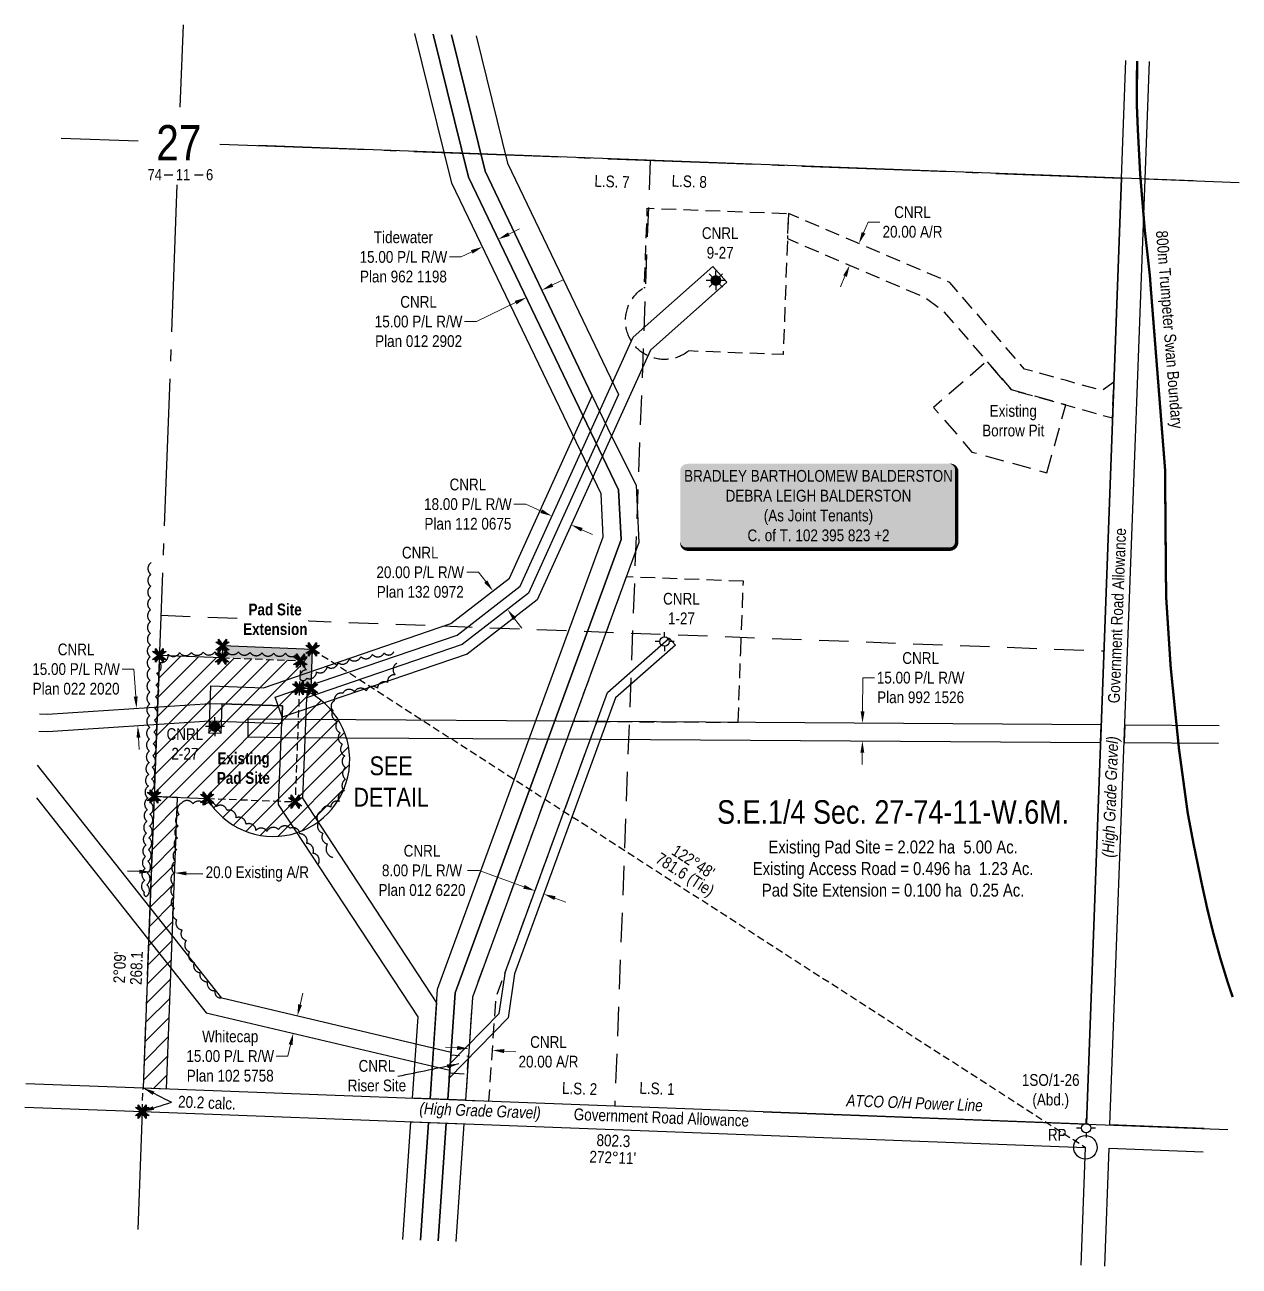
# Model space of a CAD drawing. Extents: x 334629 to 338577, y 6145829 to 6148665.
# Drawn here: x 335232 to 336264, y 6145843 to 6146898 of the extents above; entities that cross this region are included whole.
import ezdxf
from ezdxf.enums import TextEntityAlignment as Align

# ---------------------------------------------------------------- set-up
doc = ezdxf.new("R2010")
doc.units = 0
doc.header["$LTSCALE"] = 5
doc.header["$PDSIZE"] = 0.5
for name, pattern in [('0', [1, 1, 0]), ('DASHDOT2', [12.7, 6.35, -3.175, 0, -3.175]), ('foc-ACCESSROAD', [3.75, 2.5, -1.25]), ('foc-LSD', [8, 5, -3]), ('foc-QUARTERLINE', [33, 25, -3, 2, -3]), ('foc-TIELINE', [1.875, 1.25, -0.625]), ('foc-TRAV', [1.875, 1.25, -0.625]), ('HIDDEN2', [4.7625, 3.175, -1.5875])]:
    doc.linetypes.add(name, pattern=pattern)
doc.layers.get('Defpoints').update_dxf_attribs({"color": 9})
for name, color, linetype in [('10', 1, 'Continuous'), ('35', 37, 'Continuous'), ('9', 3, 'Continuous'), ('AS-FENCE', 48, 'foc-FENCE'), ('AS-OWNER', 7, 'Continuous'), ('AS-POWER', 104, 'foc-POWER'), ('AS-WILDLIFE', 131, 'DASHDOT2'), ('C-AR', 13, 'foc-ACCESSROAD'), ('C-RW', 13, 'Continuous'), ('C-SYMBOL', 7, 'Continuous'), ('C-WS', 13, 'foc-ACCESSROAD'), ('C-WS-S', 13, 'Continuous'), ('DETAIL-T', 7, 'Continuous'), ('F-RW', 190, 'Continuous'), ('F-WS-S', 190, 'Continuous'), ('L-AREAREQUIRED', 7, 'Continuous'), ('L-BD', 7, 'Continuous'), ('L-BD1', 253, 'Continuous'), ('L-MON', 1, 'Continuous'), ('L-ROAD-T', 7, 'Continuous'), ('L-SEC', 7, 'Continuous'), ('L-SECLBL', 7, 'Continuous'), ('L-SECQ', 8, 'foc-QUARTERLINE'), ('L-SECTION-LSD', 7, 'foc-LSD'), ('L-TIE', 7, 'foc-TIELINE'), ('P-PROPOSED', 10, 'Continuous'), ('P-PROPOSED-EXISTING-H', 59, 'Continuous'), ('P-PROPOSED-H', 21, 'Continuous'), ('P-TRAV', 4, 'foc-TRAV'), ('P-TXT', 4, 'Continuous'), ('T-BUSH', 110, '0'), ('T-EXISTING TFA', 220, 'HIDDEN2'), ('T-EXISTING TFA-T', 220, 'Continuous')]:
    doc.layers.add(name, color=color, linetype=linetype)
for name, color, linetype, lineweight in [('C-AR-T', 13, 'Continuous', 9), ('C-RW-T', 13, 'Continuous', 9), ('C-WS-T', 13, 'Continuous', 9), ('F-RW-T', 190, 'Continuous', 9), ('F-WS-T', 190, 'Continuous', 9), ('T-TEXT', 48, 'Continuous', 18)]:
    doc.layers.add(name, color=color, linetype=linetype, lineweight=lineweight)
doc.styles.add('100L', font='ARIALN.TTF', dxfattribs={"height": 11})
doc.styles.add('175L', font='ARIALN.TTF', dxfattribs={"height": 20})
doc.styles.add('240', font='ARIALN.TTF', dxfattribs={"height": 30})
doc.styles.add('80', font='ARIALN.TTF', dxfattribs={"height": 10})
doc.styles.add('80CG', font='ARIALN.TTF', dxfattribs={"height": 10})
doc.styles.add('80L', font='ARIALN.TTF', dxfattribs={"height": 10})
doc.styles.add('80LS', font='ARIALNI.TTF', dxfattribs={"height": 10})
doc.styles.add('foc-LtypeFont', font='ARIALN.TTF', dxfattribs={"height": 7.35})
doc.styles.add('SIMPLEX', font='ARIALN.TTF')
doc.linetypes.add('foc-FENCE', pattern='A,10,-1,["X",foc-LtypeFont,S=0.2,R=0,X=-0.625,Y=-0.75],-1.24', length=12.24)
doc.linetypes.add('foc-POWER', pattern='A,6,-1,["P",foc-LtypeFont,S=0.2,R=0,X=-0.625,Y=-0.75],-1.24,4', length=12.24)
doc.linetypes.add('foc-POWER-NOLINE', pattern='A,0,-4,["P",foc-LtypeFont,S=0.2,R=0,X=-0.625,Y=-0.75],-8.24', length=12.24)
doc.dimstyles.new('Compass 5 000', dxfattribs={"dimscale": 5, "dimtxt": 9, "dimasz": 2, "dimexe": 0.2, "dimexo": 0.0625, "dimgap": 0.5, "dimtad": 0, "dimtih": 1, "dimtoh": 1, "dimzin": 0, "dimdsep": 46, "dimtxsty": '80CG', "dimcen": 0.1, "dimse1": 1, "dimse2": 1, "dimclrd": 256, "dimclrt": 256, "dimaunit": 1, "dimadec": 4, "dimazin": 0, "dimtfac": 0.06, "dimtofl": 0, "dimtmove": 0, "dimatfit": 1, "dimfxl": 0.2, "dimtolj": 1, "dimtzin": 0, "dimlwd": -1, "dimarcsym": 0})

# ---------------------------------------------------------------- blocks, each defined once
blk = doc.blocks.new('L-SECLBL')
at = {"layer": '9', "color": 7}
for p, q in [((-5.1, -27.8), (-12.3, -27.8)), ((20.7, -27.8), (13.5, -27.8))]:
    blk.add_line(p, q, dxfattribs=at)
at = {"layer": '10', "color": 2, "style": 'SIMPLEX'}
blk.add_attdef('SEC', text='', height=30, dxfattribs=at).set_placement((0, 0), align=Align.MIDDLE)
at = {"layer": '10', "color": 5, "style": '80L'}
blk.add_attdef('TWP', text='', height=9.5, dxfattribs=at).set_placement((-14.4, -27.4), align=Align.MIDDLE_RIGHT)
blk.add_attdef('RGE', text='', height=9.5, dxfattribs=at).set_placement((3.6, -27.4), align=Align.MIDDLE_CENTER)
blk.add_attdef('MER', text='', height=9.5, dxfattribs=at).set_placement((23.2, -27.4), align=Align.MIDDLE_LEFT)
blk = doc.blocks.new('*D369')
at = {"layer": 'Defpoints', "color": 0, "transparency": 16777216}
for p in [(335340, 6146203.9), (335360, 6146203.2), (335359, 6146177.3)]:
    blk.add_point(p, dxfattribs=at)
at = {"layer": 'P-TXT', "transparency": 16777216}
for p, q in [((335329, 6146178.4), (335319, 6146178.8)), ((335369, 6146176.9), (335383, 6146176.4))]:
    blk.add_line(p, q, dxfattribs=at)
for points in [[(335329.1, 6146180.1), (335328.9, 6146176.7), (335339, 6146178)], [(335369, 6146178.6), (335368.9, 6146175.2), (335359, 6146177.3)]]:
    blk.add_solid(points, dxfattribs=at)
at = {"layer": 'P-TXT', "transparency": 16777216, "insert": (335429.2, 6146176.4), "char_height": 10, "attachment_point": 5, "style": '80CG'}
blk.add_mtext('\\A1;20.0 Existing A/R', dxfattribs=at)
blk = doc.blocks.new('*D370')
at = {"layer": 'C-AR-T', "transparency": 16777216}
for p, q in [((335599.1, 6146028.6), (335589.2, 6146029.3)), ((335639, 6146025.9), (335649, 6146025.2))]:
    blk.add_line(p, q, dxfattribs=at)
for points in [[(335599.2, 6146030.3), (335599, 6146026.9), (335609.1, 6146027.9)], [(335639.2, 6146027.6), (335638.9, 6146024.2), (335629.1, 6146026.6)]]:
    blk.add_solid(points, dxfattribs=at)
at = {"layer": 'Defpoints', "color": 0, "transparency": 16777216}
for p in [(335629.1, 6146026.6), (335608.2, 6146015.3), (335628.2, 6146013.9)]:
    blk.add_point(p, dxfattribs=at)
at = {"layer": 'C-AR-T', "transparency": 16777216, "insert": (335676.7, 6146025.2), "char_height": 10, "attachment_point": 5, "style": '80CG'}
blk.add_mtext('\\A1;CNRL\\P20.00 A/R', dxfattribs=at)
blk = doc.blocks.new('*D371')
at = {"layer": 'C-RW-T', "transparency": 16777216}
for p, q in [((335943.7, 6146314.5), (335943.9, 6146343.2)), ((335943.9, 6146343.2), (335953.9, 6146343.2)), ((335943.4, 6146279.5), (335943.4, 6146269.5))]:
    blk.add_line(p, q, dxfattribs=at)
for points in [[(335942, 6146314.6), (335945.3, 6146314.5), (335943.6, 6146304.5)], [(335941.8, 6146279.5), (335945.1, 6146279.5), (335943.5, 6146289.5)]]:
    blk.add_solid(points, dxfattribs=at)
at = {"layer": 'Defpoints', "color": 0, "transparency": 16777216}
for p in [(335905.2, 6146304.8), (335943.6, 6146304.5), (335905.1, 6146289.8)]:
    blk.add_point(p, dxfattribs=at)
at = {"layer": 'C-RW-T', "transparency": 16777216, "insert": (335993, 6146343.2), "char_height": 10, "attachment_point": 5, "style": '80CG'}
blk.add_mtext('\\A1;CNRL\\P15.00 P/L R/W\\PPlan 992 1526', dxfattribs=at)
blk = doc.blocks.new('*D372')
at = {"layer": 'C-RW-T', "transparency": 16777216}
for p, q in [((335617.9, 6146179.4), (335607.9, 6146179.4)), ((335655.8, 6146165.5), (335617.9, 6146179.4)), ((335682.1, 6146155.9), (335691.5, 6146152.5))]:
    blk.add_line(p, q, dxfattribs=at)
for points in [[(335656.4, 6146167.1), (335655.3, 6146163.9), (335665.2, 6146162.1)], [(335682.7, 6146157.5), (335681.6, 6146154.3), (335672.7, 6146159.3)]]:
    blk.add_solid(points, dxfattribs=at)
at = {"layer": 'Defpoints', "color": 0, "transparency": 16777216}
for p in [(335670.6, 6146176.6), (335678.1, 6146173.9), (335672.7, 6146159.3)]:
    blk.add_point(p, dxfattribs=at)
at = {"layer": 'C-RW-T', "transparency": 16777216, "insert": (335569.2, 6146179.4), "char_height": 10, "attachment_point": 5, "style": '80CG'}
blk.add_mtext('\\A1;CNRL\\P8.00 P/L R/W\\PPlan 012 6220', dxfattribs=at)
blk = doc.blocks.new('*D373')
at = {"layer": 'C-RW-T', "transparency": 16777216}
for p, q in [((335680.1, 6146677), (335689.1, 6146681.3)), ((335648.8, 6146662), (335615.4, 6146645.9)), ((335615.4, 6146645.9), (335605.4, 6146645.9))]:
    blk.add_line(p, q, dxfattribs=at)
for points in [[(335679.4, 6146678.5), (335680.8, 6146675.5), (335671.1, 6146672.6)], [(335648.1, 6146663.5), (335649.6, 6146660.5), (335657.9, 6146666.3)]]:
    blk.add_solid(points, dxfattribs=at)
at = {"layer": 'Defpoints', "color": 0, "transparency": 16777216}
for p in [(335657.9, 6146666.3), (335662.2, 6146657.2), (335675.4, 6146663.6)]:
    blk.add_point(p, dxfattribs=at)
at = {"layer": 'C-RW-T', "transparency": 16777216, "insert": (335566.3, 6146645.9), "char_height": 10, "attachment_point": 5, "style": '80CG'}
blk.add_mtext('\\A1;CNRL\\P15.00 P/L R/W\\PPlan 012 2902', dxfattribs=at)
blk = doc.blocks.new('*D374')
at = {"layer": 'C-RW-T', "transparency": 16777216}
for p, q in [((335617.3, 6146432.8), (335607.3, 6146432.8)), ((335623.4, 6146424.9), (335617.3, 6146432.8)), ((335647.9, 6146393.3), (335654, 6146385.4))]:
    blk.add_line(p, q, dxfattribs=at)
for points in [[(335624.7, 6146425.9), (335622.1, 6146423.9), (335629.5, 6146417)], [(335649.2, 6146394.3), (335646.6, 6146392.3), (335641.8, 6146401.2)]]:
    blk.add_solid(points, dxfattribs=at)
at = {"layer": 'Defpoints', "color": 0, "transparency": 16777216}
for p in [(335629.5, 6146417), (335631, 6146418.1), (335643.3, 6146402.3)]:
    blk.add_point(p, dxfattribs=at)
at = {"layer": 'C-RW-T', "transparency": 16777216, "insert": (335567.7, 6146432.8), "char_height": 10, "attachment_point": 5, "style": '80CG'}
blk.add_mtext('\\A1;CNRL\\P20.00 P/L R/W\\PPlan 132 0972', dxfattribs=at)
blk = doc.blocks.new('*D375')
at = {"layer": 'C-RW-T', "transparency": 16777216}
for p, q in [((335657.3, 6146490.7), (335647.3, 6146490.7)), ((335670.5, 6146484.7), (335657.3, 6146490.7)), ((335705.1, 6146469), (335714.2, 6146464.9))]:
    blk.add_line(p, q, dxfattribs=at)
for points in [[(335671.2, 6146486.3), (335669.8, 6146483.2), (335679.6, 6146480.6)], [(335705.8, 6146470.5), (335704.4, 6146467.5), (335696, 6146473.2)]]:
    blk.add_solid(points, dxfattribs=at)
at = {"layer": 'Defpoints', "color": 0, "transparency": 16777216}
for p in [(335683.1, 6146488.4), (335679.6, 6146480.6), (335699.5, 6146481)]:
    blk.add_point(p, dxfattribs=at)
at = {"layer": 'C-RW-T', "transparency": 16777216, "insert": (335608.2, 6146490.7), "char_height": 10, "attachment_point": 5, "style": '80CG'}
blk.add_mtext('\\A1;CNRL\\P18.00 P/L R/W\\PPlan 112 0675', dxfattribs=at)
blk = doc.blocks.new('*D376')
at = {"layer": 'Defpoints', "color": 0, "transparency": 16777216}
for p in [(335433.8, 6146062.5), (335430.4, 6146048), (335459.8, 6146041.1)]:
    blk.add_point(p, dxfattribs=at)
at = {"layer": 'F-RW-T', "transparency": 16777216}
for p, q in [((335465.6, 6146065.3), (335467.8, 6146075.1)), ((335457.5, 6146031.3), (335455.2, 6146021.6)), ((335455.2, 6146021.6), (335445.2, 6146021.6))]:
    blk.add_line(p, q, dxfattribs=at)
for points in [[(335463.9, 6146065.7), (335467.2, 6146065), (335463.3, 6146055.6)], [(335455.9, 6146031.7), (335459.2, 6146031), (335459.8, 6146041.1)]]:
    blk.add_solid(points, dxfattribs=at)
at = {"layer": 'F-RW-T', "transparency": 16777216, "insert": (335406.2, 6146021.6), "char_height": 10, "attachment_point": 5, "style": '80CG'}
blk.add_mtext('\\A1;Whitecap\\P15.00 P/L R/W\\PPlan 102 5758', dxfattribs=at)
blk = doc.blocks.new('*D377')
at = {"layer": 'Defpoints', "color": 0, "transparency": 16777216}
for p in [(335614.4, 6146722), (335628, 6146728.5), (335620.5, 6146709.4)]:
    blk.add_point(p, dxfattribs=at)
at = {"layer": 'F-RW-T', "transparency": 16777216}
for p, q in [((335643, 6146720.2), (335652, 6146724.6)), ((335602.5, 6146700.8), (335592.5, 6146700.8)), ((335611.5, 6146705.1), (335602.5, 6146700.8))]:
    blk.add_line(p, q, dxfattribs=at)
for points in [[(335642.3, 6146721.7), (335643.8, 6146718.7), (335634, 6146715.9)], [(335610.8, 6146706.6), (335612.2, 6146703.6), (335620.5, 6146709.4)]]:
    blk.add_solid(points, dxfattribs=at)
at = {"layer": 'F-RW-T', "transparency": 16777216, "insert": (335553.4, 6146700.8), "char_height": 10, "attachment_point": 5, "style": '80CG'}
blk.add_mtext('\\A1;Tidewater\\P15.00 P/L R/W\\PPlan 962 1198', dxfattribs=at)
blk = doc.blocks.new('*U368')
h = blk.add_hatch(color=59)
edge = h.paths.add_edge_path()
edge.add_line((-111.5, -37), (111.5, -37))
edge.add_arc((111.5, -31), 6, 270, 360)
edge.add_line((117.5, -31), (117.5, 29.5))
edge.add_arc((111.5, 29.5), 6, 0, 90)
edge.add_line((111.5, 35.5), (-111.5, 35.5))
edge.add_arc((-111.5, 29.5), 6, 90, 180)
edge.add_line((-117.5, 29.5), (-117.5, -31))
edge.add_arc((-111.5, -31), 6, 180, 270)
at = {"color": 1, "flags": 128}
blk.add_lwpolyline([(-111.5, -37, 3, 3, 0), (111.5, -37, 3, 3, 0.414214), (117.5, -31, 3, 3, 0), (117.5, 29.5, 3, 0, 0.414214), (111.5, 35.5, 0, 0, 0), (-111.5, 35.5, 0, 0, 0.414214), (-117.5, 29.5, 0, 0, 0), (-117.5, -31, 0, 3, 0.414214)], format="xyseb", close=True, dxfattribs=at)
blk.add_lwpolyline([(-73.2, -18, 0, 7.5, 0), (0, 0, 0, 0, 0)], format="xyseb", dxfattribs=at)
at = {"color": 1, "style": '80'}
blk.add_attdef('ENTER_TEXT_001', (-36, -5), '', height=10, dxfattribs=at)
blk = doc.blocks.new('Gabd')
for p, q in [((-0.81, 0), (-1.62, 0)), ((0, 0.81), (0, 1.62)), ((1.62, 0), (0.81, 0)), ((0, -0.81), (0, -1.62))]:
    blk.add_line(p, q)
blk.add_circle((0, 0), 0.8)
blk = doc.blocks.new('GAS')
h = blk.add_hatch(color=255)
h.dxf.hatch_style = 1
edge = h.paths.add_edge_path()
edge.add_arc((0, 0), 0.9, 0, 360)
for p, q in [((-0.81, 0), (-1.62, 0)), ((-0.57, 0.57), (-1.14, 1.14)), ((0, 0.81), (0, 1.62)), ((0.57, 0.57), (1.14, 1.14)), ((1.62, 0), (0.81, 0)), ((-0.57, -0.57), (-1.14, -1.14)), ((0, -0.81), (0, -1.62)), ((1.14, -1.14), (0.57, -0.57))]:
    blk.add_line(p, q)
blk.add_circle((0, 0), 0.8)
blk = doc.blocks.new('*D378')
at = {"layer": 'C-RW-T', "transparency": 16777216}
for p, q in [((335324.3, 6146350.5), (335314.3, 6146350.5)), ((335325.9, 6146327.2), (335324.3, 6146350.5)), ((335328.2, 6146292.3), (335328.9, 6146282.3))]:
    blk.add_line(p, q, dxfattribs=at)
for points in [[(335327.5, 6146327.3), (335324.2, 6146327.1), (335326.6, 6146317.2)], [(335329.9, 6146292.4), (335326.6, 6146292.2), (335327.6, 6146302.2)]]:
    blk.add_solid(points, dxfattribs=at)
at = {"layer": 'Defpoints', "color": 0, "transparency": 16777216}
for p in [(335362.9, 6146319.7), (335326.6, 6146317.2), (335363.9, 6146304.7)]:
    blk.add_point(p, dxfattribs=at)
at = {"layer": 'C-RW-T', "transparency": 16777216, "insert": (335275.2, 6146350.5), "char_height": 10, "attachment_point": 5, "style": '80CG'}
blk.add_mtext('\\A1;CNRL\\P15.00 P/L R/W\\PPlan 022 2020', dxfattribs=at)
blk = doc.blocks.new('*D379')
at = {"layer": 'C-AR-T', "transparency": 16777216}
for p, q in [((335944.5, 6146721.3), (335948.4, 6146730.5)), ((335948.4, 6146730.5), (335958.4, 6146730.5)), ((335928.7, 6146684.6), (335924.8, 6146675.4))]:
    blk.add_line(p, q, dxfattribs=at)
for points in [[(335942.9, 6146722), (335946, 6146720.7), (335940.5, 6146712.2)], [(335927.2, 6146685.2), (335930.3, 6146683.9), (335932.7, 6146693.8)]]:
    blk.add_solid(points, dxfattribs=at)
at = {"layer": 'Defpoints', "color": 0, "transparency": 16777216}
for p in [(335940.5, 6146712.2), (335945.5, 6146710), (335937.6, 6146691.6)]:
    blk.add_point(p, dxfattribs=at)
at = {"layer": 'C-AR-T', "transparency": 16777216, "insert": (335986.1, 6146730.5), "char_height": 10, "attachment_point": 5, "style": '80CG'}
blk.add_mtext('\\A1;CNRL\\P20.00 A/R', dxfattribs=at)
blk = doc.blocks.new('TEMP')
h = blk.add_hatch(color=255)
h.dxf.hatch_style = 1
h.paths.add_polyline_path([(0, 0.25), (-0.67, 1.15), (-0.67, 0.67), (-1.15, 0.67), (-0.25, 0), (-1.15, -0.67), (-0.67, -0.67), (-0.67, -1.15), (0, -0.25), (0.67, -1.15), (0.67, -0.67), (1.15, -0.67), (0.25, 0), (1.15, 0.67), (0.67, 0.67), (0.67, 1.15)])
h.paths.add_polyline_path([(0.57, 0.85), (0.57, 0.57), (0.85, 0.57), (0.08, 0), (0.85, -0.57), (0.57, -0.57), (0.57, -0.85), (0, -0.08), (-0.57, -0.85), (-0.57, -0.57), (-0.85, -0.57), (-0.08, 0), (-0.85, 0.57), (-0.57, 0.57), (-0.57, 0.85), (0, 0.08)], flags=16)
h = blk.add_hatch(color=1)
h.dxf.hatch_style = 1
h.paths.add_polyline_path([(0, 0.08), (-0.57, 0.85), (-0.57, 0.57), (-0.85, 0.57), (-0.08, 0), (-0.85, -0.57), (-0.57, -0.57), (-0.57, -0.85), (0, -0.08), (0.57, -0.85), (0.57, -0.57), (0.85, -0.57), (0.08, 0), (0.85, 0.57), (0.57, 0.57), (0.57, 0.85)])
at = {"color": 1}
for p, q in [((-0.08, 0), (0.08, 0)), ((0, 0.08), (0, -0.08))]:
    blk.add_line(p, q, dxfattribs=at)
at = {"color": 255, "flags": 128}
blk.add_lwpolyline([(-0.25, 0), (-1.15, 0.67), (-0.67, 0.67), (-0.67, 1.15), (0, 0.25), (0.67, 1.15), (0.67, 0.67), (1.15, 0.67), (0.25, 0), (1.15, -0.67), (0.67, -0.67), (0.67, -1.15), (0, -0.25), (-0.67, -1.15), (-0.67, -0.67), (-1.15, -0.67)], close=True, dxfattribs=at)
at = {"color": 1, "flags": 128}
blk.add_lwpolyline([(-0.08, 0), (-0.85, 0.57), (-0.57, 0.57), (-0.57, 0.85), (0, 0.08), (0.57, 0.85), (0.57, 0.57), (0.85, 0.57), (0.08, 0), (0.85, -0.57), (0.57, -0.57), (0.57, -0.85), (0, -0.08), (-0.57, -0.85), (-0.57, -0.57), (-0.85, -0.57)], close=True, dxfattribs=at)

msp = doc.modelspace()

# ---------------------------------------------------------------- hatches: boundary and pattern name
at = {"layer": 'P-PROPOSED-EXISTING-H'}
h = msp.add_hatch(dxfattribs=at)
h.set_pattern_fill('ANSI31', color=256, scale=3.496836, style=0)
h.set_pattern_definition([(45, (2024.414, 1882.042), (-7.850621222, 7.850621222), [])])
edge = h.paths.add_edge_path()
edge.add_line((335465.849, 6146357.689), (335345.957, 6146362.185))
edge.add_line((335345.957, 6146362.185), (335341.46, 6146242.293))
edge.add_line((335341.46, 6146242.293), (335386.619, 6146240.6))
edge.add_arc((335442.792, 6146273.279), 64.987, 210.189489, 430.042413)
edge.add_line((335464.974, 6146334.364), (335465.849, 6146357.689))
h = msp.add_hatch(dxfattribs=at)
h.set_pattern_fill('ANSI31', color=256, scale=3.49683622, style=0)
h.paths.add_polyline_path([(335341.46, 6146242.293), (335332.169, 6145994.577), (335352.151, 6145993.817), (335361.442, 6146241.544)])
at = {"layer": 'P-PROPOSED-H'}
h = msp.add_hatch(color=256, dxfattribs=at)
h.dxf.hatch_style = 1
h.paths.add_polyline_path([(335464.974, 6146334.364), (335474.965, 6146333.989), (335476.214, 6146367.305), (335399.629, 6146370.177), (335399.255, 6146360.186), (335465.849, 6146357.689)])

# ---------------------------------------------------------------- linework, layer by layer
at = {"layer": '35', "color": 3}
msp.add_circle((336133.078, 6145944.013), 9.998, dxfattribs=at)
at = {"layer": 'AS-FENCE', "flags": 128}
msp.add_lwpolyline([(336163.733, 6146767.745), (336133.826, 6145964.112)], dxfattribs=at)
at = {"layer": 'AS-POWER', "linetype": 'foc-POWER-NOLINE', "flags": 128}
msp.add_lwpolyline([(335859.249, 6145974.363), (336254.025, 6145959.352)], dxfattribs=at)
at = {"layer": 'AS-WILDLIFE', "const_width": 2, "flags": 128}
msp.add_lwpolyline([(336258.217, 6146071.789), (336254.023, 6146084.222), (336247.64, 6146104.989), (336241.823, 6146125.923), (336236.578, 6146147.006), (336231.907, 6146168.225), (336224.912, 6146202.189), (336220, 6146228.216), (336212.559, 6146282.778), (336205.497, 6146352.393), (336201.813, 6146409.414), (336201.508, 6146425.901), (336200.736, 6146520.514), (336188.642, 6146673.666), (336187.849, 6146684.687), (336183.47, 6146723.954), (336179.601, 6146770.968), (336177.602, 6146808.927), (336176.826, 6146827.97), (336176.915, 6146867.399)], dxfattribs=at)
at = {"layer": 'C-AR', "flags": 128}
msp.add_lwpolyline([(335880.596, 6146737.791), (335879.796, 6146716.384), (335996.594, 6146666.417), (336012.325, 6146654.916), (336070.176, 6146587.953), (336111.464, 6146576.455), (336156.072, 6146563.966), (336157.207, 6146594.508), (336147.208, 6146587.213), (336116.841, 6146595.714), (336081.359, 6146605.596), (336017.899, 6146679.051)], close=True, dxfattribs=at)
at = {"layer": 'C-RW', "flags": 128}
for points in [[(335816.351, 6146692.837), (335828.353, 6146679.405), (335763.473, 6146621.728), (335667.021, 6146409.393), (335607.576, 6146363.367), (335450.26, 6146309.615), (335444.372, 6146326.621), (335598.972, 6146379.427), (335652.516, 6146420.979), (335748.549, 6146632.567)], [(335421.1, 6146308.052), (335421.152, 6146292.913), (335449.573, 6146292.424), (335720.93, 6146291.014), (336145.884, 6146288.109), (336146.444, 6146303.164), (335726.437, 6146306.018), (335470.184, 6146307.724)]]:
    msp.add_lwpolyline(points, close=True, dxfattribs=at)
for points in [[(335244.163, 6146312.612), (335250.901, 6146312.23), (335389.153, 6146321.432), (335399.132, 6146321.07), (335450.642, 6146319.204), (335450.038, 6146304.071), (335388.575, 6146306.347), (335251.14, 6146297.192), (335243.599, 6146297.62)], [(336246.621, 6146302.446), (336166.565, 6146303.018), (336166.007, 6146288.027), (336246.066, 6146287.457)], [(335553.006, 6145865.751), (335559.791, 6145965.797), (335574.828, 6145965.226), (335568.037, 6145865.179)], [(335583.008, 6145864.609), (335589.797, 6145964.657), (335604.797, 6145964.087), (335598.007, 6145864.038)]]:
    msp.add_lwpolyline(points, dxfattribs=at)
at = {"layer": 'C-WS', "flags": 128}
msp.add_lwpolyline([(335795.749, 6146620.901, -1.06947244), (335758.189, 6146674.99), (335758.189, 6146674.99), (335760.703, 6146742.27), (335880.596, 6146737.791), (335876.117, 6146617.898)], format="xyb", close=True, dxfattribs=at)
at = {"layer": 'C-WS'}
msp.add_lwpolyline([(335697.883, 6146306.222), (335837.88, 6146305.307), (335840.11, 6146365.265), (335842.34, 6146425.224), (335742.809, 6146428.926), (335697.865, 6146306.228)], dxfattribs=at)
at = {"layer": 'C-WS', "flags": 128}
msp.add_lwpolyline([(335592.681, 6146007.428), (335607.644, 6146006.414), (335608.659, 6146021.377), (335593.696, 6146022.391)], close=True, dxfattribs=at)
at = {"layer": 'F-RW', "flags": 128}
for points in [[(335241.477, 6146241.125), (335385.875, 6146058.498), (335592.881, 6146009.662), (335593.881, 6146024.693), (335399.097, 6146070.756), (335242.517, 6146268.805)], [(335568.037, 6145865.179), (335574.828, 6145965.226), (335589.797, 6145964.657), (335583.008, 6145864.609)]]:
    msp.add_lwpolyline(points, dxfattribs=at)
at = {"layer": 'L-SEC'}
for p, q in [((336163.733, 6146767.745), (336167.464, 6146867.737)), ((336183.832, 6146766.995), (336187.563, 6146866.975)), ((336133.826, 6145964.112), (336163.733, 6146767.745)), ((336153.925, 6145963.351), (336183.832, 6146766.997)), ((335232.376, 6145998.318), (335332.165, 6145994.577)), ((335332.165, 6145994.577), (336133.826, 6145964.112)), ((335231.622, 6145978.22), (335331.535, 6145974.47)), ((335331.535, 6145974.47), (336133.078, 6145944.014)), ((336153.925, 6145963.351), (336233.939, 6145960.32)), ((336129.322, 6145843.844), (336133.078, 6145944.014)), ((336149.42, 6145843.079), (336153.177, 6145943.26)), ((336153.177, 6145943.252), (336233.194, 6145940.221))]:
    msp.add_line(p, q, dxfattribs=at)
at = {"layer": 'L-SECQ'}
for p, q in [((335366.23, 6146898.112), (335363.252, 6146828.122)), ((335262.505, 6146801.925), (335328.055, 6146799.439)), ((335397.275, 6146796.814), (336163.733, 6146767.745)), ((335360.955, 6146762.091), (335346.55, 6146380.292)), ((336263.728, 6146763.953), (336183.832, 6146766.983)), ((335346.55, 6146380.292), (335332.165, 6145994.577)), ((335331.416, 6145974.475), (335327.779, 6145874.341))]:
    msp.add_line(p, q, dxfattribs=at)
at = {"layer": 'L-SECTION-LSD'}
for p, q in [((335763.122, 6146782.938), (335733.058, 6145979.342)), ((335347.153, 6146396.266), (336148.78, 6146365.93))]:
    msp.add_line(p, q, dxfattribs=at)
at = {"layer": 'L-TIE', "flags": 128}
for points in [[(335399.255, 6146360.186), (335465.849, 6146357.689), (335464.974, 6146334.364)], [(335464.974, 6146334.364), (335461.352, 6146237.797)], [(335386.619, 6146240.6), (335461.352, 6146237.797)]]:
    msp.add_lwpolyline(points, dxfattribs=at)
at = {"layer": 'P-PROPOSED'}
msp.add_lwpolyline([(335464.974, 6146334.364), (335474.965, 6146333.989), (335476.214, 6146367.305), (335399.629, 6146370.177), (335399.255, 6146360.186), (335345.957, 6146362.185), (335341.46, 6146242.293), (335386.619, 6146240.6, 1.42619916)], format="xyb", close=True, dxfattribs=at)
msp.add_lwpolyline([(335341.46, 6146242.293), (335332.169, 6145994.577), (335352.151, 6145993.817), (335361.442, 6146241.544)], close=True, dxfattribs=at)
at = {"layer": 'P-TRAV', "flags": 128}
msp.add_lwpolyline([(335331.416, 6145974.475), (335332.165, 6145994.577)], dxfattribs=at)
at = {"layer": 'T-BUSH', "flags": 128}
for points in [[(335338.879, 6146440.939, 0.52056705), (335338.799, 6146430.942, 0.52056705), (335338.72, 6146420.944, 0.52056705), (335338.64, 6146410.946, 0.52056705), (335338.561, 6146400.948, 0.52056705), (335338.481, 6146390.951, 0.52056705), (335338.402, 6146380.953, 0.52056705), (335338.322, 6146370.955, 0.52056705), (335338.242, 6146360.958, 0.52056705), (335338.163, 6146350.96, 0.52056705), (335338.083, 6146340.962, 0.52056705), (335338.004, 6146330.964, 0.52056705), (335337.924, 6146320.967, 0.52056705), (335337.844, 6146310.969, 0.52056705), (335337.765, 6146300.971, 0.52056705), (335337.685, 6146290.974, 0.52056705), (335337.606, 6146280.976, 0.52056705), (335337.362, 6146270.982, 0.52056705), (335336.982, 6146260.991, 0.52056705), (335336.601, 6146251, 0.52056705), (335336.22, 6146241.01, 0.52056705), (335335.839, 6146231.019, 0.52056705), (335335.459, 6146221.028, 0.52056705), (335335.078, 6146211.037, 0.52056705), (335334.697, 6146201.047, 0.52056705), (335334.316, 6146191.056, 0.52056705), (335333.935, 6146181.065, 0.52056705), (335333.555, 6146171.074, 0.52056705), (335333.174, 6146161.084, 0.52056705), (335334.757, 6146157.275, 0.52056705), (335335.22, 6146167.262, 0.52056705), (335335.683, 6146177.249, 0.52056705), (335336.147, 6146187.237, 0.52056705), (335336.61, 6146197.224, 0.52056705), (335337.073, 6146207.211, 0.52056705), (335337.537, 6146217.199, 0.52056705), (335338, 6146227.186, 0.52056705), (335338.463, 6146237.173, 0.52056705), (335338.927, 6146247.16, 0.52056705), (335339.39, 6146257.148, 0.52056705), (335339.853, 6146267.135, 0.52056705), (335340.317, 6146277.122, 0.52056705), (335340.78, 6146287.11, 0.52056705), (335341.243, 6146297.097, 0.52056705), (335341.707, 6146307.084, 0.52056705), (335342.17, 6146317.071, 0.52056705), (335342.633, 6146327.059, 0.52056705), (335343.097, 6146337.046, 0.52056705), (335343.56, 6146347.033, 0.52056705), (335346.318, 6146356.131, 0.52056705), (335353.322, 6146363.258, 0.52056705), (335363.189, 6146364.509, 0.52056705), (335373.183, 6146364.746, 0.52056705), (335383.179, 6146364.941, 0.52056705), (335393.172, 6146365.268, 0.52056705), (335403.163, 6146365.62, 0.52056705), (335413.153, 6146365.21, 0.52056705), (335423.141, 6146364.763, 0.52056705), (335433.128, 6146364.298, 0.52056705), (335443.12, 6146364.023, 0.52056705), (335453.118, 6146364.02, 0.52056705), (335463.089, 6146363.502, 0.52056705), (335471.227, 6146359.825, 0.52056705), (335471.074, 6146349.922, 0.52056705), (335465.73, 6146341.671, 0.52056705), (335471.186, 6146342.765, 0.52056705), (335479.601, 6146348.099, 0.52056705), (335488.601, 6146352.453, 0.52056705), (335497.975, 6146355.901, 0.52056705), (335507.432, 6146359.145, 0.52056705), (335517.246, 6146361.055, 0.52056705), (335527.062, 6146362.951, 0.52056705), (335536.979, 6146364.2, 0.52056705), (335545.26, 6146365.176, 0.52056705)], [(335547.89, 6146355.496, 0.52056705), (335546.476, 6146345.598, 0.52056705), (335540.004, 6146339.187, 0.52056705), (335531.257, 6146334.345, 0.52056705), (335521.756, 6146332.041, 0.52056705), (335511.784, 6146331.329, 0.52056705), (335501.908, 6146330.067, 0.52056705), (335494.656, 6146323.573, 0.52056705), (335493.49, 6146315.352, 0.52056705), (335497.467, 6146306.179, 0.52056705), (335499.67, 6146296.444, 0.52056705), (335501.648, 6146286.644, 0.52056705), (335503.544, 6146276.827, 0.52056705), (335504.26, 6146266.875, 0.52056705), (335504.298, 6146256.89, 0.52056705), (335503.264, 6146247.007, 0.52056705), (335498.712, 6146238.106, 0.52056705), (335491.686, 6146233.248, 0.52056705), (335483.885, 6146230.001, 0.52056705), (335481.335, 6146220.395, 0.52056705), (335485.046, 6146211.128, 0.52056705), (335488.814, 6146201.868, 0.52056705), (335493.457, 6146190.458, 0.52056705)], [(335481.25, 6146185.156, 0.52056705), (335476.543, 6146193.976, 0.52056705), (335471.238, 6146202.425, 0.52056705), (335465.401, 6146210.542, 0.52056705), (335457.22, 6146215.231, 0.52056705), (335447.277, 6146214.185, 0.52056705), (335437.409, 6146212.621, 0.52056705), (335428.075, 6146213.373, 0.52056705), (335419.63, 6146218.725, 0.52056705), (335411.25, 6146224.168, 0.52056705), (335403.498, 6146230.481, 0.52056705), (335394.401, 6146233.761, 0.52056705), (335384.516, 6146235.264, 0.52056705), (335374.563, 6146236.078, 0.52056705), (335364.637, 6146236.347, 0.52056705), (335362.739, 6146227, 0.52056705), (335361.988, 6146217.031, 0.52056705), (335361.354, 6146207.054, 0.52056705), (335360.721, 6146197.076, 0.52056705), (335359.66, 6146187.136, 0.52056705), (335358.491, 6146177.207, 0.52056705), (335358.16, 6146167.242, 0.52056705), (335358.482, 6146157.249, 0.52056705), (335358.805, 6146147.256, 0.52056705), (335360.585, 6146137.432, 0.52056705), (335365.28, 6146128.891, 0.52056705), (335368.932, 6146119.891, 0.52056705), (335371.542, 6146110.309, 0.52056705), (335375.682, 6146101.208, 0.52056705), (335380.501, 6146092.535, 0.52056705), (335386.917, 6146084.868, 0.52056705), (335393.334, 6146077.2, 0.52056705), (335398.494, 6146071.033, 0.52056705)]]:
    msp.add_lwpolyline(points, format="xyb", dxfattribs=at)
at = {"layer": 'T-EXISTING TFA', "flags": 128}
msp.add_lwpolyline([(336100.314, 6146517.289), (336116.407, 6146575.078), (336070.176, 6146587.953), (336049.26, 6146612.163), (336003.866, 6146572.946), (336036.627, 6146535.025)], close=True, dxfattribs=at)

# ---------------------------------------------------------------- block references
at = {"layer": 'AS-OWNER', "color": 2}
ref = msp.add_blockref('*U368', (335906.151, 6146489.505), dxfattribs=at)
ref.add_attrib('ENTER_TEXT_001', 'BRADLEY BARTHOLOMEW BALDERSTON', (335791.959, 6146509.765), dxfattribs={"layer": '0', "color": 1, "height": 10, "style": '80'})
ref.add_attrib('ENTER_TEXT_002', 'DEBRA LEIGH BALDERSTON', (335827.273, 6146492.92), dxfattribs={"layer": '0', "color": 1, "height": 10, "style": '80'})
ref.add_attrib('ENTER_TEXT_003', '(As Joint Tenants)', (335859.67, 6146476.083), dxfattribs={"layer": '0', "color": 1, "height": 10, "style": '80'})
ref.add_attrib('ENTER_TEXT_004', 'C. of T. 102 395 823 +2', (335845.827, 6146459.239), dxfattribs={"layer": '0', "color": 1, "height": 10, "style": '80'})
at = {"layer": 'C-WS-S', "xscale": 4.999999999999991, "yscale": 4.999999999999991, "zscale": 4.999999999999991}
for p in [(335818.896, 6146680.817), (335393.182, 6146301.667)]:
    msp.add_blockref('GAS', p, dxfattribs=at)
at = {"layer": 'F-WS-S', "color": 6, "xscale": 5, "yscale": 5, "zscale": 5}
msp.add_blockref('Gabd', (335775.386, 6146373.9), dxfattribs=at)
at = {"layer": 'F-WS-S', "xscale": 4.999999999999994, "yscale": 4.999999999999994, "zscale": 4.999999999999994}
msp.add_blockref('Gabd', (336133.644, 6145960.448), dxfattribs=at)
at = {"layer": 'L-MON', "color": 6, "xscale": 4.99901, "yscale": 4.99901, "zscale": 4.99901}
for p in [(335399.629, 6146370.177), (335345.957, 6146362.185), (335399.255, 6146360.186), (335465.849, 6146357.689), (335464.974, 6146334.364), (335474.965, 6146333.989), (335461.352, 6146237.797)]:
    msp.add_blockref('TEMP', p, dxfattribs=at)
at = {"layer": 'L-MON', "xscale": 4.99901, "yscale": 4.99901, "zscale": 4.99901}
for p in [(335341.46, 6146242.293), (335386.619, 6146240.6), (335331.416, 6145974.475)]:
    msp.add_blockref('TEMP', p, dxfattribs=at)
at = {"layer": 'L-SECLBL', "xscale": 0.9998020000000001, "yscale": 0.9998020000000001, "zscale": 0.9998020000000001}
msp.add_blockref('L-SECLBL', (335362.475, 6146798.133), dxfattribs=at).add_auto_attribs({'SEC': '27', 'TWP': '74', 'RGE': '11', 'MER': '6'})

# ---------------------------------------------------------------- texts
at = {"layer": 'AS-POWER', "linetype": 'foc-POWER-NOLINE', "insert": (335930.177, 6145989.03), "char_height": 9.99805, "attachment_point": 1, "rotation": 357.822355, "style": '80L'}
msp.add_mtext_dynamic_manual_height_columns('{\\fArial Narrow|b0|i1|c0|p34;ATCO O/H Power Line}', width=115.63043, gutter_width=50, heights=[0], dxfattribs=at)
at = {"layer": 'AS-WILDLIFE', "insert": (336203.079, 6146638.999), "char_height": 9.99802, "attachment_point": 5, "rotation": 274.514834, "style": '240'}
msp.add_mtext_dynamic_manual_height_columns('800m Trumpeter Swan Boundary', width=170.73552, gutter_width=50, heights=[0], dxfattribs=at)
at = {"layer": 'C-SYMBOL', "color": 3, "style": '175L'}
msp.add_text('S.E.1/4 Sec. 27-74-11-W.6M.', height=19.99604, dxfattribs=at).set_placement((335969.609, 6146213.11), align=Align.BOTTOM_CENTER)
at = {"layer": 'C-WS-T', "char_height": 10, "attachment_point": 2, "style": '80L'}
for s, width, insert in [('CNRL\\P9-27', 30.84352, (335822.613, 6146726.064)), ('CNRL\\P1-27', 68.00177, (335789.685, 6146415.327)), ('CNRL\\P2-27', 30.84352, (335367.649, 6146300.287)), ('CNRL\\PRiser Site', 68.00177, (335530.884, 6146018.326))]:
    msp.add_mtext_dynamic_manual_height_columns(s, width=width, gutter_width=50, heights=[0], dxfattribs=dict(at, insert=insert))
at = {"layer": 'DETAIL-T', "color": 3, "insert": (335542.957, 6146255.01), "char_height": 15.9968, "width": 63.62353, "attachment_point": 5, "style": '80CG'}
msp.add_mtext('SEE\\PDETAIL', dxfattribs=at)
at = {"layer": 'F-WS-T', "insert": (336103.562, 6146006.328), "char_height": 10, "attachment_point": 2, "style": '80L'}
msp.add_mtext_dynamic_manual_height_columns('1SO/1-26\\P(Abd.)', width=55.45743, gutter_width=50, heights=[0], dxfattribs=at)
at = {"layer": 'L-AREAREQUIRED', "color": 5, "insert": (335969.609, 6146204.846), "char_height": 10.997822, "width": 238.5087, "attachment_point": 2, "style": '100L'}
msp.add_mtext('Existing Pad Site = 2.022 ha  5.00 Ac. Existing Access Road = 0.496 ha  1.23 Ac. Pad Site Extension = 0.100 ha  0.25 Ac.', dxfattribs=at)
at = {"layer": 'L-BD', "style": '80L'}
for s, height, rotation, p in [('781.6 (Tie)', 9.99802, 327.2017, (335792.128, 6146175.025)), ("122°48'", 9.998, 327.2017, (335799.846, 6146187.001)), ('802.3', 9.998, 357.8239, (335731.886, 6145949.753)), ("272°11'", 9.998, 357.8239, (335731.345, 6145935.516))]:
    msp.add_text(s, height=height, rotation=rotation, dxfattribs=at).set_placement(p, align=Align.MIDDLE)
at = {"layer": 'L-BD1', "style": '80L'}
for s, p in [("2°09'", (335312.222, 6146096.957)), ('268.1', (335326.459, 6146096.426))]:
    msp.add_text(s, height=9.998, rotation=87.8641, dxfattribs=at).set_placement(p, align=Align.MIDDLE)
at = {"layer": 'L-ROAD-T', "style": '80L'}
for rotation, p in [(87.86874, (336159.901, 6146395.966)), (357.823942, (335772.631, 6145969.435))]:
    msp.add_text('Government Road Allowance', height=9.99802, rotation=rotation, dxfattribs=at).set_placement(p, align=Align.MIDDLE_CENTER)
at = {"layer": 'P-TXT', "insert": (335394.312, 6146279.703), "char_height": 9.99802, "attachment_point": 1, "style": '80L'}
msp.add_mtext_dynamic_manual_height_columns('\\pi0.92976;{\\fArial Narrow|b1|i0|c0|p34;Existing\\P\\pi0.46601;Pad Site}', width=44.84555, gutter_width=249.951, heights=[0], dxfattribs=at)
at = {"layer": 'P-TXT', "insert": (335358.72, 6145988.088), "char_height": 9.99802, "attachment_point": 1, "rotation": 357.823942, "style": '80L'}
msp.add_mtext_dynamic_manual_height_columns('\\pi3.39517;20.2 calc.', width=54.52304, gutter_width=249.951, heights=[0], dxfattribs=at)
at = {"layer": 'T-EXISTING TFA-T', "insert": (336071.727, 6146574.987), "char_height": 9.998, "attachment_point": 2, "style": '80L'}
msp.add_mtext_dynamic_manual_height_columns('Existing\\PBorrow Pit', width=74.5862, gutter_width=50, heights=[0], dxfattribs=at)
at = {"layer": 'T-TEXT', "style": '80LS'}
for rotation, p in [(87.86874, (336154.168, 6146241.916)), (357.823942, (335618.585, 6145975.288))]:
    msp.add_text('(High Grade Gravel)', height=9.99802, rotation=rotation, dxfattribs=at).set_placement(p, align=Align.MIDDLE_CENTER)

# ---------------------------------------------------------------- dimensions: what is measured, and where the dimension line sits
at = {"layer": 'C-AR-T'}
dim = msp.add_linear_dim(base=(335940.531, 6146712.15), p1=(335937.64, 6146691.638), p2=(335945.505, 6146710.022), angle=66.838184, text='CNRL\\P20.00 A/R', dimstyle='Compass 5 000', dxfattribs=at)
dim.commit()
dim.dimension.update_dxf_attribs({"geometry": '*D379', "text_midpoint": (335986.133, 6146730.538), "dimtype": 161})
at = {"layer": 'C-RW-T'}
for base, p1, p2, angle, text, picture, middle in [((335657.857, 6146666.297), (335675.435, 6146663.563), (335662.22, 6146657.215), 205.658146, 'CNRL\\P15.00 P/L R/W\\PPlan 012 2902', '*D373', (335566.329, 6146645.909)), ((335679.576, 6146480.601), (335699.52, 6146480.954), (335683.116, 6146488.399), 155.588227, 'CNRL\\P18.00 P/L R/W\\PPlan 112 0675', '*D375', (335608.206, 6146490.715)), ((335326.551, 6146317.19), (335363.893, 6146304.703), (335362.88, 6146319.652), 93.876677, 'CNRL\\P15.00 P/L R/W\\PPlan 022 2020', '*D378', (335275.208, 6146350.499)), ((335943.603, 6146304.543), (335905.092, 6146289.755), (335905.194, 6146304.804), 89.610732, 'CNRL\\P15.00 P/L R/W\\PPlan 992 1526', '*D371', (335992.952, 6146343.219)), ((335672.749, 6146159.324), (335670.558, 6146176.629), (335678.074, 6146173.879), 339.904108, 'CNRL\\P8.00 P/L R/W\\PPlan 012 6220', '*D372', (335569.189, 6146179.386))]:
    dim = msp.add_linear_dim(base=base, p1=p1, p2=p2, angle=angle, text=text, dimstyle='Compass 5 000', dxfattribs=at)
    dim.commit()
    dim.dimension.update_dxf_attribs({"geometry": picture, "text_midpoint": middle, "dimtype": 161})
dim = msp.add_aligned_dim(p1=(335643.258, 6146402.348), p2=(335631.011, 6146418.145), distance=1.876, text='CNRL\\P20.00 P/L R/W\\PPlan 132 0972', dimstyle='Compass 5 000', dxfattribs=at)
dim.commit()
dim.dimension.update_dxf_attribs({"geometry": '*D374', "text_midpoint": (335567.734, 6146432.801)})
at = {"layer": 'F-RW-T'}
dim = msp.add_aligned_dim(p1=(335627.959, 6146728.537), p2=(335614.428, 6146722.038), distance=14.002, text='Tidewater\\P15.00 P/L R/W\\PPlan 962 1198', dimstyle='Compass 5 000', dxfattribs=at)
dim.commit()
dim.dimension.update_dxf_attribs({"geometry": '*D377', "text_midpoint": (335553.376, 6146700.757)})
dim = msp.add_linear_dim(base=(335459.835, 6146041.075), p1=(335433.845, 6146062.539), p2=(335430.421, 6146048.004), angle=256.744637, text='Whitecap\\P15.00 P/L R/W\\PPlan 102 5758', dimstyle='Compass 5 000', dxfattribs=at)
dim.commit()
dim.dimension.update_dxf_attribs({"geometry": '*D376', "text_midpoint": (335406.163, 6146021.608), "dimtype": 161})
at = {"layer": 'P-TXT'}
dim = msp.add_linear_dim(base=(335358.989, 6146177.284), p1=(335339.966, 6146203.901), p2=(335359.952, 6146203.157), angle=357.869654, text='20.0 Existing A/R', dimstyle='Compass 5 000', dxfattribs=at)
dim.commit()
dim.dimension.update_dxf_attribs({"geometry": '*D369', "text_midpoint": (335429.214, 6146176.391), "dimtype": 161})

# ---------------------------------------------------------------- leaders
at = {"layer": 'C-WS-T', "path_type": 1}
msp.add_leader([(335600.463, 6146014.964), (335548.752, 6146004.25)], dimstyle='Compass 5 000', override={"dimgap": 0.5, "dimtad": 0}, dxfattribs=at)
at = {"layer": 'P-TXT', "path_type": 1}
for points in [[(335332.165, 6145994.577), (335356.336, 6145982.352)], [(335331.416, 6145974.475), (335356.336, 6145982.352)]]:
    msp.add_leader(points, dimstyle='Compass 5 000', override={"dimgap": 0.5, "dimtad": 0}, dxfattribs=at)

# ---------------------------------------------------------------- next in the draw order: texts
at = {"layer": '35', "color": 3, "insert": (336109.051, 6145959.764), "char_height": 9.998, "width": 15.9836, "attachment_point": 2, "style": '80', "bg_fill": 3, "box_fill_scale": 1.15, "bg_fill_color": 256, "bg_fill_true_color": 256, "bg_fill_transparency": 0}
msp.add_mtext('RP', dxfattribs=at)
at = {"layer": 'L-SECTION-LSD', "attachment_point": 1, "rotation": 357.832771, "style": '100L', "bg_fill": 3, "box_fill_scale": 1.5, "bg_fill_color": 256, "bg_fill_transparency": 0}
for s, width, insert, char_height in [('\\pi2.30566;L.S. 7', 30.87436, (335713.644, 6146770.588), 9.99802), ('L.S. 8', 30.39512, (335781.589, 6146770.588), 9.998), ('\\pi2.14004;L.S. 2', 30.64735, (335686.233, 6145999.631), 9.99802), ('L.S. 1', 29.98525, (335754.178, 6145999.631), 9.998)]:
    msp.add_mtext_dynamic_manual_height_columns(s, width=width, gutter_width=54.989, heights=[0], dxfattribs=dict(at, insert=insert, char_height=char_height))

# ---------------------------------------------------------------- next in the draw order: linework, layer by layer
at = {"layer": 'AS-FENCE', "flags": 128}
msp.add_lwpolyline([(336224.662, 6146765.434), (335430.287, 6146795.561)], dxfattribs=at)
at = {"layer": 'C-AR', "flags": 128}
msp.add_lwpolyline([(335717.944, 6146306.078), (335697.883, 6146306.222), (335612.086, 6146071.816), (335606.134, 6145984.164), (335626.129, 6145983.404), (335632.122, 6146071.674)], close=True, dxfattribs=at)
at = {"layer": 'C-RW', "flags": 128}
for points in [[(335615.111, 6146888.697), (335641.866, 6146780.489), (335736.325, 6146583.822), (335659.75, 6146415.115), (335603.273, 6146371.397), (335470.903, 6146326.133), (335467.573, 6146240.796), (335581.615, 6146066.988), (335576.166, 6145985.302), (335561.148, 6145985.873), (335565.843, 6146055.128), (335447.295, 6146235.352), (335450.642, 6146319.204), (335399.132, 6146321.07), (335398.161, 6146295.731), (335388.182, 6146296.092), (335389.701, 6146336.432), (335434.535, 6146334.757), (335593.691, 6146389.211), (335643.6, 6146427.905), (335713.936, 6146582.921), (335622.878, 6146773.647), (335594.249, 6146889.488)], [(335594.249, 6146889.488), (335622.878, 6146773.647), (335713.936, 6146582.921), (335730.317, 6146548.64), (335751.166, 6146506.849), (335753.488, 6146458.14), (335612.086, 6146071.816), (335606.134, 6145984.164), (335591.143, 6145984.733), (335597.285, 6146075.331), (335738.362, 6146460.555), (335736.337, 6146502.923), (335608.72, 6146768.588), (335578.682, 6146890.078)]]:
    msp.add_lwpolyline(points, dxfattribs=at)
msp.add_lwpolyline([(335593.22, 6146015.263), (335634.793, 6146057.896), (335640.132, 6146093.493), (335726.97, 6146330.69), (335779.388, 6146376.872), (335784.668, 6146370.863), (335733.779, 6146326.021), (335647.918, 6146091.455), (335642.325, 6146054.225), (335592.381, 6146002.923)], close=True, dxfattribs=at)
at = {"layer": 'F-RW', "flags": 128}
msp.add_lwpolyline([(335578.682, 6146890.078), (335608.72, 6146768.588), (335736.337, 6146502.923), (335738.362, 6146460.555), (335597.285, 6146075.331), (335591.143, 6145984.733), (335576.166, 6145985.302), (335582.417, 6146078.448), (335723.135, 6146462.864), (335721.374, 6146499.381), (335594.513, 6146763.499), (335563.076, 6146890.67)], dxfattribs=at)
at = {"layer": 'L-TIE', "flags": 128}
msp.add_lwpolyline([(335476.214, 6146367.305), (336133.078, 6145944.014)], dxfattribs=at)

# ---------------------------------------------------------------- next in the draw order: dimensions: what is measured, and where the dimension line sits
at = {"layer": 'C-AR-T', "color": 2}
dim = msp.add_linear_dim(base=(335629.06, 6146026.579), p1=(335608.248, 6146015.29), p2=(335628.202, 6146013.935), angle=356.115621, text='CNRL\\P20.00 A/R', dimstyle='Compass 5 000', dxfattribs=at)
dim.commit()
dim.dimension.update_dxf_attribs({"geometry": '*D370', "text_midpoint": (335676.75, 6146025.224), "dimtype": 161})

# ---------------------------------------------------------------- next in the draw order: texts
at = {"layer": 'P-TXT', "insert": (335416.658, 6146406.206), "char_height": 9.99802, "attachment_point": 1, "style": '80L', "bg_fill": 3, "box_fill_scale": 1.15, "bg_fill_color": 256, "bg_fill_true_color": 256, "bg_fill_transparency": 0}
msp.add_mtext_dynamic_manual_height_columns('\\pi5.07628;{\\fArial Narrow|b1|i0|c0|p34;Pad Site\\P\\pi0.46942;Extension}', width=54.0661, gutter_width=249.951, heights=[0], dxfattribs=at)

# ---------------------------------------------------------------- next in the draw order: block references
at = {"layer": 'L-MON', "xscale": 4.99901, "yscale": 4.99901, "zscale": 4.99901}
msp.add_blockref('TEMP', (335476.214, 6146367.305), dxfattribs=at)

doc.saveas('drawing.dxf')
